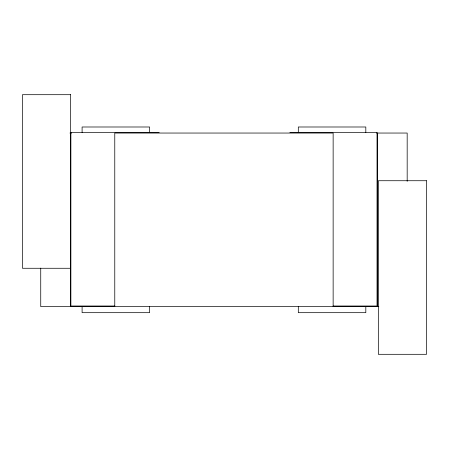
<?xml version="1.0" encoding="UTF-8"?>
<svg xmlns="http://www.w3.org/2000/svg" width="449" height="449" viewBox="0 0 449 449"><rect width="100%" height="100%" fill="white"/><g stroke="black" fill="none" stroke-linecap="round" stroke-linejoin="round"><path stroke-width="0.67" d="M70.863 132.433L159.221 132.433M289.841 132.433L377.048 132.433M69.943 133.044L71.587 133.044M376.515 133.044L407.176 133.044L407.176 181.34M114.77 306.01L70.88 306.01L70.88 133.044M333.141 306.01L377.031 306.01L377.031 133.044M378.838 306.622L40.736 306.622L40.736 268.132M377.457 133.044L377.457 306.622M365.817 132.506L365.817 126.994L298.31 126.994L298.31 132.506M365.817 306.476L365.817 312.678L298.31 312.678L298.31 306.476M333.141 306.622L333.141 133.044L114.77 133.044L114.77 306.622M149.601 132.506L149.601 126.994L82.1 126.994L82.1 132.506M149.601 306.476L149.601 312.678L82.1 312.678L82.1 306.476M70.454 133.044L70.454 306.622M70.667 94.694L22.45 94.694L22.45 268.272L70.667 268.272L70.667 94.694M426.55 180.728L378.333 180.728L378.333 354.306L426.55 354.306L426.55 180.728"/></g></svg>
